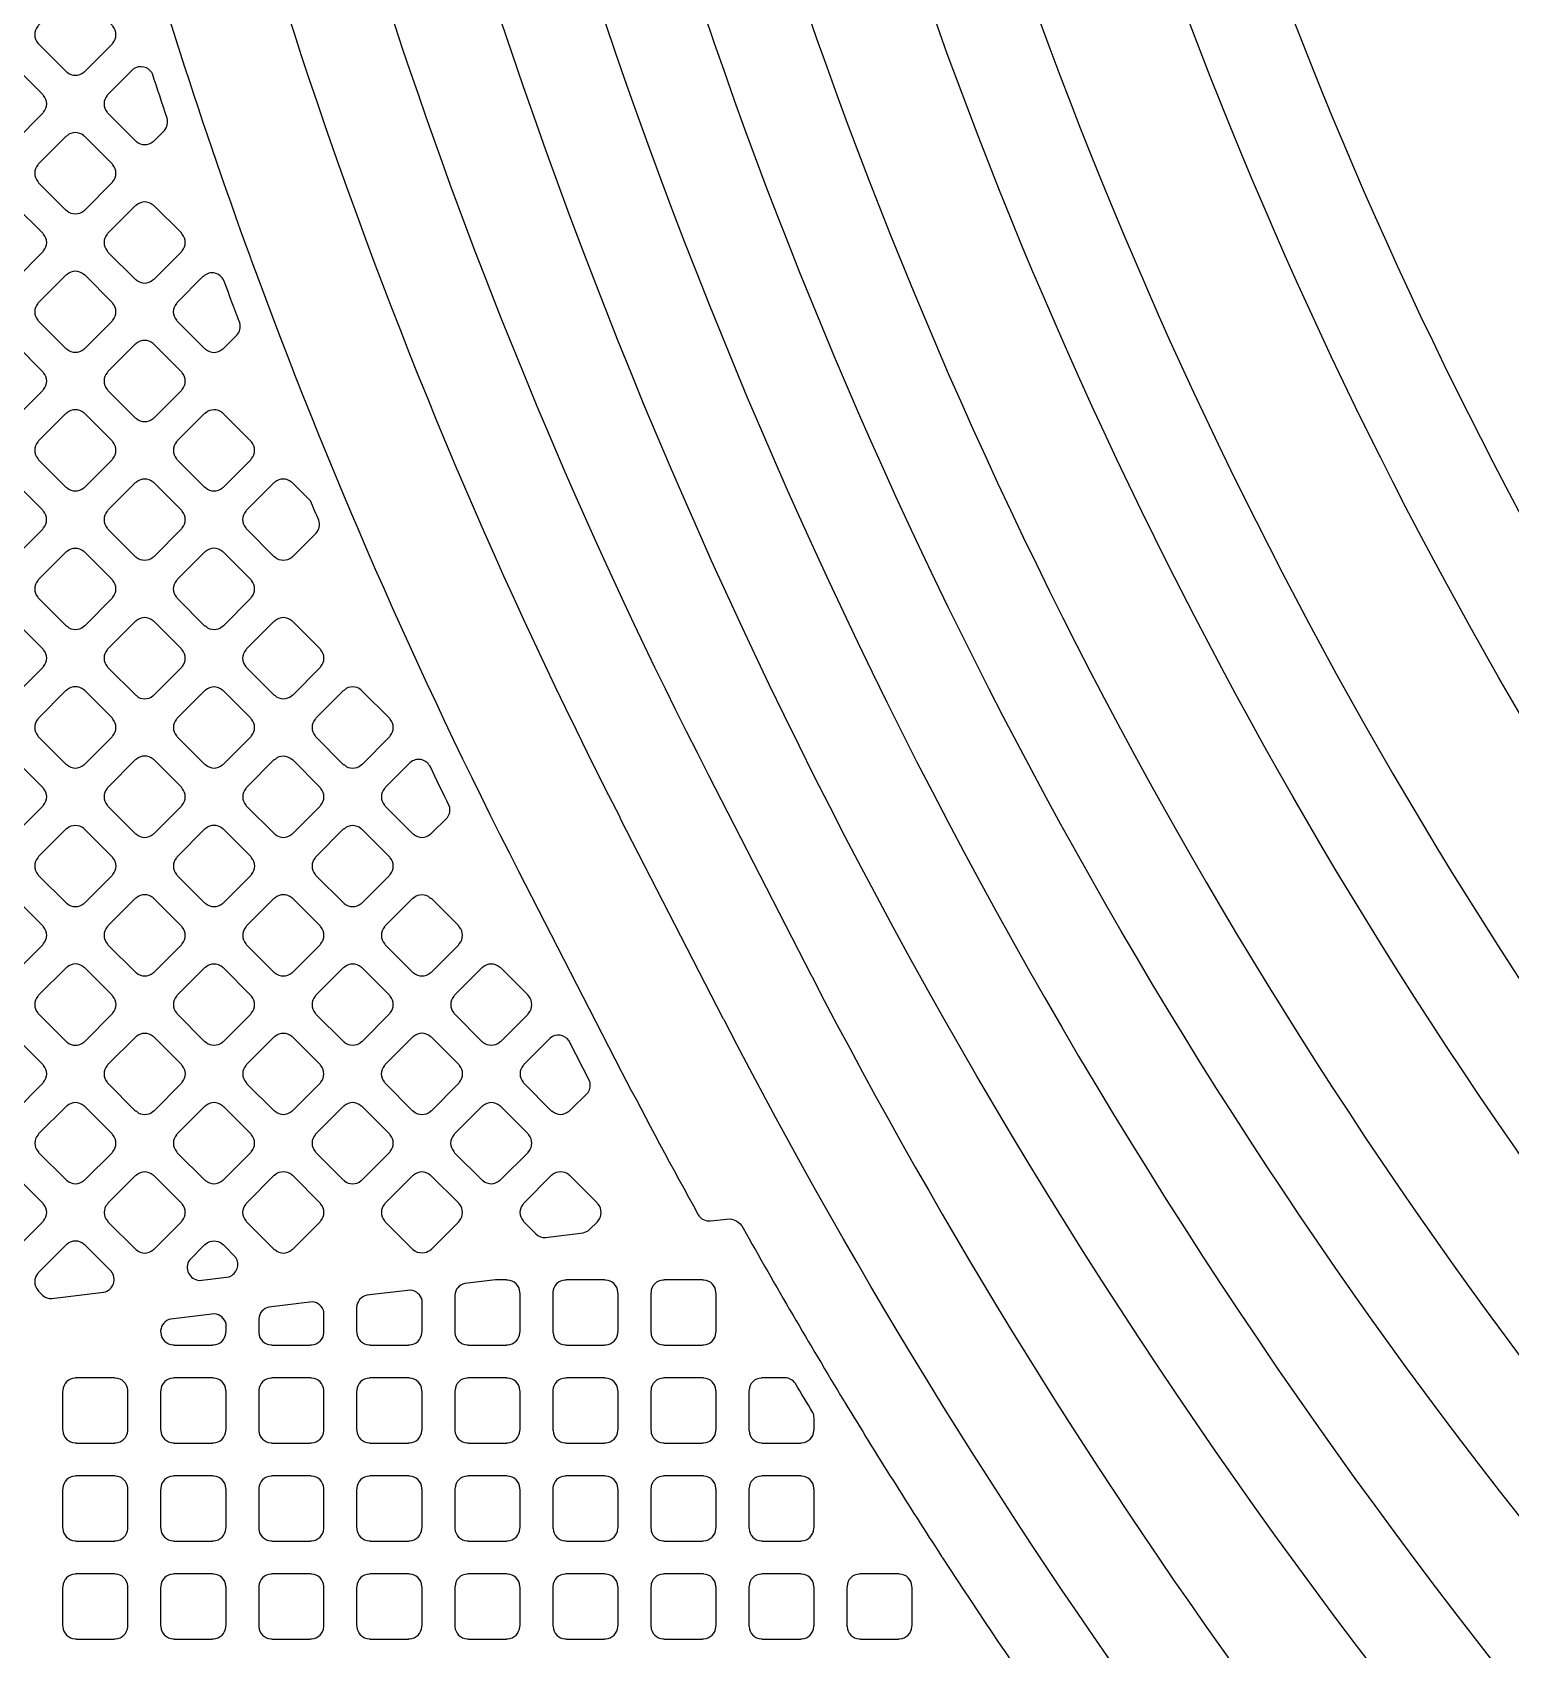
# Model space of a CAD drawing. Extents: x 3811 to 4077, y -444 to -307.
# Drawn here: x 3996.236 to 3998.535, y -382.525 to -380.01 of the extents above; entities that cross this region are included whole.
import ezdxf

# ---------------------------------------------------------------- set-up
doc = ezdxf.new("R2010")
doc.units = 0
doc.layers.add('gbr-dxf', color=7, linetype='Continuous')

msp = doc.modelspace()

# ---------------------------------------------------------------- linework, layer by layer
at = {"layer": 'gbr-dxf', "linetype": 'Continuous'}
for points in [[(3996.1926, -374.6474, -0.094409), (3996.3197, -375.0743, -0.028699), (3996.32, -375.0829), (3996.352, -377.4635, -0.007653), (3996.352, -377.4654, 0.041158), (3996.4548, -378.5311, -0.012756), (3996.4555, -378.5347), (3996.5251, -378.9206, -0.007562), (3996.5254, -378.9224, 0.07327), (3997.2868, -381.163, -0.0085), (3997.2878, -381.165), (3997.4473, -381.4759, -0.007866), (3997.4482, -381.4777, 0.077048), (3999.0342, -383.647, -0.013913), (3999.0372, -383.6498), (4000.6132, -385.2259, -0.008796)], [(4002.3345, -387.7087, 0.121503), (4000.7513, -385.0878, -0.008636), (4000.7497, -385.0862), (3999.0731, -383.4099, -0.008712), (3999.0715, -383.4082, -0.198755), (3996.5249, -377.2619, -0.011889)], [(3996.6773, -377.2584, 0.198929), (3999.1809, -383.3021, -0.008685), (3999.1825, -383.3038), (4000.8591, -384.98, -0.008773), (4000.8607, -384.9817, -0.121503), (4002.4807, -387.6656, -0.017805)], [(4000.5038, -385.332), (3998.9322, -383.7604, -0.013659), (3998.9293, -383.7577, -0.077228), (3997.3118, -381.5457, -0.009209), (3997.3106, -381.5435), (3997.1511, -381.2326, -0.008596), (3997.1501, -381.2305, -0.073265), (3996.3752, -378.9478, -0.008634), (3996.3748, -378.9456), (3996.3062, -378.5654, -0.012454), (3996.3055, -378.5619, -0.041374), (3996.1996, -377.4655, -0.007759)], [(4002.6687, -387.6121, 0.121763), (4000.9971, -384.8422, -0.008691), (4000.9955, -384.8405), (3999.1567, -383.0017, -0.008915), (3999.155, -383, -0.198702), (3996.871, -377.4864, -0.011933)], [(3997.0234, -377.4829, 0.198897), (3999.2645, -382.8939, -0.008509), (3999.2661, -382.8955), (4001.1049, -384.7344, -0.008751), (4001.1066, -384.7361, -0.121762), (4002.815, -387.5692, -0.017203)], [(4002.9919, -387.521, 0.122078), (4001.2346, -384.6047, -0.008495), (4001.233, -384.6031), (3999.3942, -382.7642, -0.008901), (3999.3925, -382.7625, -0.198823), (3997.2065, -377.4825, -0.007746)], [(3997.3589, -377.4844, 0.198838), (3999.5019, -382.6564, -0.008522), (3999.5035, -382.6581), (4001.3424, -384.497, -0.008926), (4001.3441, -384.4987, -0.121858), (4003.1364, -387.4723, -0.022069)], [(4003.3476, -387.4176, 0.12221), (4001.4979, -384.3448, -0.008815), (4001.4962, -384.3431), (3999.6558, -382.5026, -0.01398), (3999.6529, -382.4997, -0.198689), (3997.5764, -377.4843, -0.007704)], [(3997.7288, -377.4823, 0.198911), (3999.7636, -382.3948, -0.013711), (3999.7663, -382.3977), (4001.6024, -384.2338, -0.008541), (4001.604, -384.2353, -0.122231), (4003.4928, -387.3711, -0.016533)], [(3996.1999, -378.9808, 0.04234), (3996.575, -380.3589, -0.034058), (3996.5761, -380.3621, 0.030775), (3996.9924, -381.314, -0.014751), (3996.9929, -381.3151), (3997.1521, -381.6254, -0.022541), (3997.1532, -381.6273, 0.006915), (3997.2718, -381.8488, 0.283708), (3997.2906, -381.8583, -0.042373), (3997.291, -381.8583), (3997.3157, -381.8553, -0.318565), (3997.3415, -381.8693, 0.008601), (3997.4982, -382.1381, -0.030858), (3997.4998, -382.1407, 0.00782), (3997.6502, -382.3801, -0.028261), (3997.6517, -382.3825, 0.034835), (3998.4104, -383.3879, -0.014848)]]:
    msp.add_lwpolyline(points, format="xyb", dxfattribs=at)
for points in [[(3996.2451, -380.0261, -0.087784), (3996.2461, -380.0276), (3996.2889, -380.0704, -0.083651), (3996.2903, -380.0713, 0.37981), (3996.3162, -380.0713, -0.095956), (3996.3179, -380.0703), (3996.3605, -380.0277, -0.096332), (3996.3614, -380.0261, 0.37981), (3996.3614, -380.0001, -0.092348), (3996.3605, -379.9985), (3996.3179, -379.956, -0.096111), (3996.3163, -379.955, 0.379731), (3996.2903, -379.955, -0.096458), (3996.2887, -379.956), (3996.2461, -379.9985, -0.096627), (3996.2451, -380.0001, 0.379731)], [(3996.1373, -380.1339, -0.100082), (3996.1383, -380.1356), (3996.1808, -380.1782, -0.095796), (3996.1825, -380.1791, 0.37889), (3996.2084, -380.1791, -0.096117), (3996.21, -380.1781), (3996.2528, -380.1354, -0.095895), (3996.2538, -380.1337, 0.379201), (3996.2537, -380.1078, -0.096625), (3996.2528, -380.1061), (3996.2103, -380.0637, -0.100151), (3996.2086, -380.0627, 0.379731), (3996.1826, -380.0627, -0.096458), (3996.181, -380.0637), (3996.1383, -380.1063, -0.096627), (3996.1373, -380.108, 0.3795)], [(3996.3529, -380.1338, -0.092348), (3996.3538, -380.1353), (3996.3966, -380.1781, -0.088547), (3996.3981, -380.1791, 0.37956), (3996.4241, -380.1791, -0.096117), (3996.4257, -380.1781), (3996.4413, -380.1625, 0.265477), (3996.4459, -380.1432, -0.039635), (3996.4458, -380.1429, -0.002169), (3996.4232, -380.074, 0.467275), (3996.393, -380.067), (3996.3538, -380.1062, -0.096627), (3996.3529, -380.1078, 0.379731)], [(3996.245, -380.2416, -0.103999), (3996.2461, -380.2434), (3996.2886, -380.2859, -0.100215), (3996.2903, -380.2869, 0.379201), (3996.3163, -380.2869, -0.095956), (3996.3179, -380.2859), (3996.3605, -380.2433, -0.096332), (3996.3615, -380.2417, 0.379451), (3996.3615, -380.2157, -0.107922), (3996.3605, -380.2138), (3996.3179, -380.1713, -0.096227), (3996.3163, -380.1703, 0.379249), (3996.2903, -380.1703, -0.096458), (3996.2887, -380.1713), (3996.246, -380.214, -0.096627), (3996.245, -380.2156, 0.3795)], [(3996.1373, -380.3493, -0.096625), (3996.1383, -380.351), (3996.181, -380.3937, -0.092072), (3996.1826, -380.3946, 0.379451), (3996.2085, -380.3946, -0.096117), (3996.2102, -380.3937), (3996.2528, -380.351, -0.095796), (3996.2538, -380.3494, 0.378779), (3996.2538, -380.3235, -0.083262), (3996.2529, -380.3221), (3996.2099, -380.2791, -0.088207), (3996.2084, -380.2782, 0.37947), (3996.1825, -380.2782, -0.096458), (3996.1808, -380.2792), (3996.1383, -380.3217, -0.096627), (3996.1373, -380.3234, 0.379731)], [(3996.3529, -380.3494, -0.104392), (3996.3539, -380.3512), (3996.3963, -380.3936, -0.100151), (3996.398, -380.3946, 0.37981), (3996.4239, -380.3946, -0.095956), (3996.4256, -380.3936), (3996.4682, -380.351, -0.096332), (3996.4692, -380.3494, 0.37981), (3996.4692, -380.3234, -0.108153), (3996.4681, -380.3215), (3996.4258, -380.2791, -0.096111), (3996.4241, -380.2782, 0.379731), (3996.3982, -380.2782, -0.096458), (3996.3965, -380.2791), (3996.3538, -380.3218, -0.096627), (3996.3529, -380.3235, 0.379731)], [(3996.2451, -380.4571, -0.096625), (3996.2461, -380.4588), (3996.2887, -380.5014, -0.092233), (3996.2903, -380.5023, 0.37981), (3996.3162, -380.5023, -0.095956), (3996.3179, -380.5013), (3996.3605, -380.4587, -0.096332), (3996.3614, -380.4571, 0.37981), (3996.3614, -380.4311, -0.083317), (3996.3606, -380.4297), (3996.3178, -380.3869, -0.088202), (3996.3163, -380.386, 0.379731), (3996.2903, -380.386, -0.096458), (3996.2887, -380.387), (3996.2461, -380.4295, -0.096627), (3996.2451, -380.4312, 0.379731)], [(3996.4605, -380.4571, -0.10047), (3996.4615, -380.4589), (3996.5041, -380.5015, -0.096111), (3996.5058, -380.5024, 0.37981), (3996.5317, -380.5024, -0.095956), (3996.5334, -380.5015), (3996.5543, -380.4806), (3996.5543, -380.4806, 0.261174), (3996.5589, -380.4616, -0.002079), (3996.5346, -380.3965, -0.049819), (3996.534, -380.3954, 0.508514), (3996.5028, -380.3886, -0.054855), (3996.5017, -380.3894), (3996.4615, -380.4295, -0.096627), (3996.4605, -380.4312, 0.379731)], [(3996.1373, -380.539, 0.37947), (3996.1373, -380.565, -0.09253), (3996.1383, -380.5665), (3996.1809, -380.6092, -0.088207), (3996.1824, -380.6101, 0.37981), (3996.2084, -380.6101, -0.096625), (3996.21, -380.6092), (3996.2528, -380.5664, -0.096111), (3996.2537, -380.5648, 0.379308), (3996.2538, -380.5389, -0.08785), (3996.2529, -380.5374), (3996.2101, -380.4946, -0.092456), (3996.2086, -380.4937, 0.379), (3996.1826, -380.4937, -0.095968), (3996.181, -380.4947), (3996.1383, -380.5374, -0.096527)], [(3996.3529, -380.5648, -0.100082), (3996.3539, -380.5665), (3996.3965, -380.6092, -0.095796), (3996.3981, -380.6101, 0.378747), (3996.4241, -380.6101, -0.095866), (3996.4257, -380.6092), (3996.4682, -380.5666, -0.095585), (3996.4692, -380.565, 0.379422), (3996.4692, -380.539, -0.096625), (3996.4682, -380.5374), (3996.4254, -380.4946, -0.083651), (3996.424, -380.4937, 0.379731), (3996.398, -380.4937, -0.096458), (3996.3964, -380.4947), (3996.3538, -380.5372, -0.096627), (3996.3529, -380.5389, 0.3795)], [(3996.245, -380.6726, -0.096458), (3996.246, -380.6743), (3996.2887, -380.717, -0.092289), (3996.2903, -380.7179, 0.37981), (3996.3163, -380.7179, -0.096119), (3996.3179, -380.717), (3996.3605, -380.6743, -0.095819), (3996.3615, -380.6727, 0.37981), (3996.3615, -380.6467, -0.100399), (3996.3605, -380.645), (3996.3178, -380.6023, -0.088207), (3996.3163, -380.6014, 0.379731), (3996.2903, -380.6014, -0.096723), (3996.2887, -380.6024), (3996.246, -380.645, -0.096857), (3996.245, -380.6467, 0.379731)], [(3996.4606, -380.6727, -0.091954), (3996.4616, -380.6743), (3996.5041, -380.7167, -0.104264), (3996.5059, -380.7178, 0.379451), (3996.5318, -380.7178, -0.096117), (3996.5334, -380.7168), (3996.576, -380.6743, -0.095796), (3996.577, -380.6726, 0.378779), (3996.577, -380.6467, -0.087715), (3996.5761, -380.6452), (3996.5333, -380.6025, -0.092398), (3996.5318, -380.6015, 0.37947), (3996.5058, -380.6016, -0.096723), (3996.5042, -380.6025), (3996.4616, -380.6451, -0.096857), (3996.4606, -380.6467, 0.379731)], [(3996.1373, -380.7804, -0.087784), (3996.1382, -380.7818), (3996.1812, -380.8248, -0.083651), (3996.1826, -380.8257, 0.37981), (3996.2085, -380.8257, -0.095956), (3996.2102, -380.8247), (3996.2528, -380.7821, -0.096332), (3996.2537, -380.7804, 0.37981), (3996.2537, -380.7545, -0.092348), (3996.2528, -380.7529), (3996.2101, -380.7102, -0.096111), (3996.2085, -380.7092, 0.379731), (3996.1825, -380.7092, -0.096458), (3996.1808, -380.7102), (3996.1383, -380.7527, -0.096627), (3996.1373, -380.7544, 0.379731)], [(3996.3529, -380.7805, -0.096458), (3996.3538, -380.7821), (3996.3964, -380.8247, -0.092289), (3996.398, -380.8256, 0.37981), (3996.4239, -380.8256, -0.096625), (3996.4256, -380.8247), (3996.4682, -380.782, -0.096111), (3996.4692, -380.7804, 0.37981), (3996.4692, -380.7544, -0.100399), (3996.4682, -380.7527), (3996.4256, -380.7101, -0.088207), (3996.4241, -380.7092, 0.379731), (3996.3982, -380.7092, -0.096723), (3996.3965, -380.7102), (3996.3538, -380.7528, -0.096857), (3996.3529, -380.7545, 0.379731)], [(3996.5683, -380.7804, -0.092162), (3996.5693, -380.7819), (3996.6119, -380.8246, -0.103673), (3996.6137, -380.8256, 0.37889), (3996.6396, -380.8256, -0.096117), (3996.6413, -380.8246), (3996.6775, -380.7884, 0.271584), (3996.6817, -380.7685, -0.00105), (3996.6688, -380.738), (3996.641, -380.7102, -0.091578), (3996.6394, -380.7092, 0.379298), (3996.6135, -380.7093, -0.096458), (3996.6119, -380.7102), (3996.5693, -380.7528, -0.096627), (3996.5683, -380.7544, 0.3795)], [(3996.2451, -380.8882, -0.088014), (3996.2461, -380.8897), (3996.2889, -380.9325, -0.083733), (3996.2903, -380.9334, 0.37981), (3996.3162, -380.9334, -0.096625), (3996.3179, -380.9324), (3996.3605, -380.8898, -0.096111), (3996.3614, -380.8881, 0.37981), (3996.3614, -380.8622, -0.091954), (3996.3605, -380.8606), (3996.3179, -380.818, -0.096332), (3996.3163, -380.8171, 0.379731), (3996.2903, -380.8171, -0.096723), (3996.2887, -380.818), (3996.2461, -380.8606, -0.096857), (3996.2451, -380.8622, 0.379731)], [(3996.4605, -380.8882, -0.087947), (3996.4614, -380.8897), (3996.5042, -380.9324, -0.100442), (3996.5059, -380.9334, 0.379201), (3996.5318, -380.9334, -0.096625), (3996.5335, -380.9324), (3996.5761, -380.8898, -0.096111), (3996.5771, -380.8882, 0.379308), (3996.5771, -380.8622, -0.092315), (3996.5761, -380.8606), (3996.5334, -380.8179, -0.096527), (3996.5318, -380.8169, 0.37947), (3996.5058, -380.817, -0.096458), (3996.5042, -380.8179), (3996.4615, -380.8606, -0.096627), (3996.4605, -380.8622, 0.3795)], [(3996.1373, -380.996, -0.100588), (3996.1383, -380.9977), (3996.1808, -381.0402, -0.095895), (3996.1825, -381.0412, 0.378747), (3996.2084, -381.0412, -0.09601), (3996.21, -381.0402), (3996.2528, -380.9975, -0.096227), (3996.2538, -380.9958, 0.379422), (3996.2537, -380.9699, -0.096458), (3996.2528, -380.9682), (3996.2103, -380.9258, -0.100824), (3996.2086, -380.9248, 0.379731), (3996.1826, -380.9248, -0.096723), (3996.181, -380.9257), (3996.1383, -380.9684, -0.096857), (3996.1373, -380.97, 0.3795)], [(3996.3529, -380.9959, -0.092348), (3996.3538, -380.9974), (3996.3966, -381.0402, -0.088202), (3996.3981, -381.0412, 0.37981), (3996.4241, -381.0412, -0.095956), (3996.4257, -381.0402), (3996.4682, -380.9977, -0.096332), (3996.4692, -380.996, 0.37981), (3996.4692, -380.9701, -0.104392), (3996.4682, -380.9683), (3996.4256, -380.9257, -0.092233), (3996.424, -380.9247, 0.379731), (3996.398, -380.9247, -0.096458), (3996.3964, -380.9257), (3996.3538, -380.9682, -0.096627), (3996.3529, -380.9699, 0.379731)], [(3996.5683, -380.996, -0.087946), (3996.5692, -380.9975), (3996.612, -381.0402, -0.100299), (3996.6137, -381.0412, 0.378599), (3996.6396, -381.0412, -0.096377), (3996.6412, -381.0403), (3996.6839, -380.9976, -0.095895), (3996.6849, -380.9959, 0.378304), (3996.6849, -380.9701, -0.091669), (3996.684, -380.9685), (3996.6412, -380.9257, -0.096527), (3996.6396, -380.9248, 0.379), (3996.6137, -380.9248, -0.095968), (3996.612, -380.9257), (3996.5693, -380.9684, -0.096527), (3996.5683, -380.9701, 0.379)], [(3996.245, -381.1037, -0.104392), (3996.2461, -381.1055), (3996.2886, -381.148, -0.100151), (3996.2903, -381.149, 0.37981), (3996.3163, -381.149, -0.095956), (3996.3179, -381.148), (3996.3605, -381.1054, -0.096332), (3996.3615, -381.1037, 0.37981), (3996.3615, -381.0778, -0.108153), (3996.3604, -381.0759), (3996.3179, -381.0334, -0.096111), (3996.3163, -381.0324, 0.379731), (3996.2903, -381.0324, -0.096458), (3996.2887, -381.0334), (3996.246, -381.0761, -0.096627), (3996.245, -381.0777, 0.379731)], [(3996.4606, -381.1037, -0.083328), (3996.4615, -381.1051), (3996.5043, -381.1479, -0.096627), (3996.506, -381.1489, 0.379057), (3996.5319, -381.1489, -0.095883), (3996.5335, -381.148), (3996.5761, -381.1054, -0.095895), (3996.5771, -381.1038, 0.378304), (3996.5771, -381.0779, -0.095528), (3996.5761, -381.0762), (3996.5335, -381.0336, -0.100401), (3996.5318, -381.0326, 0.37947), (3996.5058, -381.0326, -0.096458), (3996.5042, -381.0336), (3996.4616, -381.0761, -0.096627), (3996.4606, -381.0778, 0.379731)], [(3996.6762, -381.0779, 0.378477), (3996.6762, -381.1038, -0.09601), (3996.6771, -381.1054), (3996.7199, -381.1482, -0.092398), (3996.7215, -381.1491, 0.378837), (3996.7474, -381.1491, -0.096528), (3996.749, -381.1481), (3996.7917, -381.1055, -0.095701), (3996.7927, -381.1038, 0.378804), (3996.7927, -381.0779, -0.100588), (3996.7917, -381.0762), (3996.7489, -381.0335, -0.087639), (3996.7475, -381.0325, 0.379014), (3996.7215, -381.0325, -0.095862), (3996.7199, -381.0335), (3996.6771, -381.0762, -0.095997)], [(3996.1373, -381.2114, -0.096614), (3996.1383, -381.213), (3996.181, -381.2558, -0.092187), (3996.1826, -381.2567, 0.37889), (3996.2085, -381.2567, -0.096117), (3996.2102, -381.2557), (3996.2528, -381.2131, -0.095895), (3996.2538, -381.2115, 0.379201), (3996.2537, -381.1855, -0.083317), (3996.2529, -381.1841), (3996.2099, -381.1412, -0.088202), (3996.2085, -381.1403, 0.379731), (3996.1825, -381.1403, -0.096458), (3996.1808, -381.1412), (3996.1383, -381.1838, -0.096627), (3996.1373, -381.1854, 0.3795)], [(3996.3529, -381.2115, -0.103999), (3996.3539, -381.2133), (3996.3964, -381.2558, -0.10067), (3996.3981, -381.2568, 0.379125), (3996.424, -381.2568, -0.096217), (3996.4257, -381.2558), (3996.4683, -381.2131, -0.095824), (3996.4693, -381.2115, 0.37897), (3996.4693, -381.1856, -0.10824), (3996.4682, -381.1837), (3996.4258, -381.1412, -0.096227), (3996.4241, -381.1402, 0.379778), (3996.3982, -381.1402, -0.096458), (3996.3965, -381.1412), (3996.3538, -381.1839, -0.096627), (3996.3529, -381.1855, 0.379762)], [(3996.5684, -381.2115, -0.087131), (3996.5693, -381.2129), (3996.6123, -381.2559, -0.083024), (3996.6137, -381.2568, 0.378702), (3996.6396, -381.2568, -0.09601), (3996.6413, -381.2559), (3996.6839, -381.2132, -0.095935), (3996.6849, -381.2116, 0.379002), (3996.6849, -381.1856, -0.092061), (3996.684, -381.1841), (3996.6412, -381.1413, -0.096328), (3996.6396, -381.1404, 0.378825), (3996.6137, -381.1403, -0.096355), (3996.612, -381.1413), (3996.5694, -381.1839, -0.096195), (3996.5684, -381.1856, 0.378532)], [(3996.784, -381.2116, -0.095383), (3996.7849, -381.2132), (3996.8276, -381.2559, -0.092187), (3996.8292, -381.2568, 0.379057), (3996.8551, -381.2568, -0.096265), (3996.8567, -381.2558), (3996.8818, -381.2307, 0.236239), (3996.8847, -381.2128, -0.002055), (3996.8547, -381.1511, -0.025406), (3996.8543, -381.1506, 0.47771), (3996.8238, -381.1454, -0.037643), (3996.8229, -381.1461), (3996.785, -381.184, -0.096036), (3996.784, -381.1857, 0.378344)], [(3996.2451, -381.2933, 0.37947), (3996.2451, -381.3192, -0.096608), (3996.2461, -381.3209), (3996.2888, -381.3635, -0.092898), (3996.2903, -381.3645, 0.379057), (3996.3163, -381.3645, -0.096031), (3996.3179, -381.3635), (3996.3606, -381.3209, -0.096206), (3996.3616, -381.3192, 0.378387), (3996.3616, -381.2933, -0.082449), (3996.3607, -381.2919), (3996.3177, -381.249, -0.08752), (3996.3163, -381.2481, 0.378877), (3996.2903, -381.2481, -0.095968), (3996.2887, -381.249), (3996.2461, -381.2916, -0.096527)], [(3996.4606, -381.3193, -0.096465), (3996.4615, -381.3209), (3996.5041, -381.3635, -0.107877), (3996.506, -381.3645, 0.378642), (3996.5319, -381.3646, -0.095862), (3996.5335, -381.3636), (3996.5762, -381.3209, -0.095759), (3996.5772, -381.3193, 0.378884), (3996.5772, -381.2933, -0.100727), (3996.5762, -381.2916), (3996.5337, -381.2491, -0.10417), (3996.5319, -381.2481, 0.379014), (3996.5059, -381.248, -0.096528), (3996.5043, -381.249), (3996.4616, -381.2918, -0.096227), (3996.4606, -381.2934, 0.378576)], [(3996.6762, -381.3193, -0.086794), (3996.6771, -381.3208), (3996.72, -381.3637, -0.083291), (3996.7214, -381.3645, 0.379422), (3996.7474, -381.3645, -0.095956), (3996.749, -381.3635), (3996.7916, -381.3209, -0.096332), (3996.7926, -381.3193, 0.37981), (3996.7926, -381.2933, -0.092348), (3996.7917, -381.2918), (3996.7491, -381.2492, -0.096857), (3996.7474, -381.2482, 0.379106), (3996.7215, -381.2482, -0.096528), (3996.7198, -381.2491), (3996.6772, -381.2917, -0.096509), (3996.6763, -381.2934, 0.378316)], [(3996.1373, -381.4011, 0.37947), (3996.1373, -381.427, -0.09253), (3996.1383, -381.4286), (3996.181, -381.4714, -0.088779), (3996.1825, -381.4723, 0.379057), (3996.2084, -381.4723, -0.095883), (3996.2101, -381.4713), (3996.2529, -381.4286, -0.096206), (3996.2538, -381.4269, 0.378387), (3996.2539, -381.401, -0.087191), (3996.2529, -381.3995), (3996.2101, -381.3567, -0.09197), (3996.2086, -381.3558, 0.378877), (3996.1826, -381.3558, -0.095968), (3996.181, -381.3567), (3996.1383, -381.3994, -0.096527)], [(3996.3529, -381.4269, -0.099804), (3996.3539, -381.4287), (3996.3966, -381.4713, -0.096195), (3996.3982, -381.4723, 0.378702), (3996.4241, -381.4723, -0.096528), (3996.4258, -381.4713), (3996.4683, -381.4288, -0.095916), (3996.4693, -381.4271, 0.379002), (3996.4693, -381.4012, -0.095866), (3996.4683, -381.3996), (3996.4255, -381.3567, -0.083291), (3996.4241, -381.3558, 0.378825), (3996.3981, -381.3558, -0.096355), (3996.3965, -381.3568), (3996.3539, -381.3994, -0.096509), (3996.3529, -381.401, 0.378532)], [(3996.5684, -381.4271, -0.100076), (3996.5694, -381.4288), (3996.612, -381.4714, -0.096527), (3996.6136, -381.4724, 0.379422), (3996.6396, -381.4723, -0.095956), (3996.6412, -381.4714), (3996.6839, -381.4286, -0.096332), (3996.6849, -381.427, 0.379451), (3996.6849, -381.401, -0.096614), (3996.6839, -381.3994), (3996.6414, -381.3569, -0.100442), (3996.6397, -381.3559, 0.378664), (3996.6138, -381.3559, -0.096355), (3996.6121, -381.3568), (3996.5694, -381.3995, -0.096423), (3996.5684, -381.4012, 0.379087)], [(3996.7841, -381.427, -0.095956), (3996.785, -381.4286), (3996.8276, -381.4712, -0.092072), (3996.8292, -381.4722, 0.379451), (3996.8551, -381.4722, -0.096117), (3996.8568, -381.4712), (3996.8993, -381.4287, -0.095796), (3996.9003, -381.427, 0.378779), (3996.9003, -381.4011, -0.099971), (3996.8993, -381.3994), (3996.8569, -381.357, -0.103973), (3996.8551, -381.356, 0.37947), (3996.8291, -381.356, -0.096723), (3996.8275, -381.3569), (3996.785, -381.3994, -0.096857), (3996.7841, -381.401, 0.379731)], [(3996.2451, -381.5347, -0.096238), (3996.246, -381.5364), (3996.2888, -381.5791, -0.092187), (3996.2904, -381.5801, 0.378702), (3996.3163, -381.5801, -0.09601), (3996.3179, -381.5791), (3996.3606, -381.5364, -0.096036), (3996.3616, -381.5348, 0.37829), (3996.3616, -381.5089, -0.099804), (3996.3606, -381.5072), (3996.3178, -381.4644, -0.088093), (3996.3164, -381.4635, 0.378571), (3996.2904, -381.4635, -0.096025), (3996.2888, -381.4645), (3996.2461, -381.5072, -0.096539), (3996.2451, -381.5088, 0.378576)], [(3996.4607, -381.5348, -0.09166), (3996.4616, -381.5364), (3996.5042, -381.579, -0.103673), (3996.506, -381.58, 0.379299), (3996.5319, -381.58, -0.095956), (3996.5336, -381.579), (3996.5761, -381.5365, -0.096332), (3996.5771, -381.5348, 0.37981), (3996.5771, -381.5089, -0.087784), (3996.5761, -381.5074), (3996.5334, -381.4647, -0.092233), (3996.5319, -381.4637, 0.379237), (3996.5059, -381.4637, -0.096528), (3996.5043, -381.4647), (3996.4617, -381.5073, -0.095997), (3996.4607, -381.5089, 0.378446)], [(3996.6762, -381.5349, -0.096458), (3996.6771, -381.5365), (3996.7195, -381.5789, -0.108174), (3996.7214, -381.58, 0.37981), (3996.7473, -381.58, -0.096625), (3996.749, -381.579), (3996.7916, -381.5364, -0.096111), (3996.7926, -381.5347, 0.37981), (3996.7926, -381.5088, -0.100399), (3996.7916, -381.507), (3996.7492, -381.4647, -0.104691), (3996.7474, -381.4636, 0.379731), (3996.7215, -381.4636, -0.096723), (3996.7198, -381.4646), (3996.6771, -381.5073, -0.096857), (3996.6762, -381.5089, 0.379731)], [(3996.8917, -381.5347, -0.096117), (3996.8927, -381.5363), (3996.9355, -381.5791, -0.09197), (3996.937, -381.58, 0.37889), (3996.9629, -381.58, -0.096117), (3996.9646, -381.579), (3997.0071, -381.5365, -0.095895), (3997.0081, -381.5348, 0.379201), (3997.0081, -381.5089, -0.10047), (3997.0071, -381.5072), (3996.9646, -381.4647, -0.10399), (3996.9628, -381.4637, 0.379731), (3996.9368, -381.4637, -0.096458), (3996.9352, -381.4646), (3996.8927, -381.5071, -0.096627), (3996.8918, -381.5087, 0.3795)], [(3996.1374, -381.6165, 0.378982), (3996.1374, -381.6425, -0.087916), (3996.1383, -381.644), (3996.1812, -381.6869, -0.083596), (3996.1826, -381.6878, 0.37903), (3996.2085, -381.6878, -0.095883), (3996.2102, -381.6868), (3996.2529, -381.6442, -0.095895), (3996.2538, -381.6425, 0.378387), (3996.2538, -381.6166, -0.091404), (3996.2529, -381.6151), (3996.2101, -381.5723, -0.095796), (3996.2085, -381.5713, 0.378582), (3996.1826, -381.5713, -0.096507), (3996.1809, -381.5723), (3996.1383, -381.6149, -0.096206)], [(3996.3529, -381.6167, 0.378884), (3996.3529, -381.6426, -0.087916), (3996.3538, -381.6441), (3996.3964, -381.6868, -0.100601), (3996.3982, -381.6878, 0.379639), (3996.4241, -381.6878, -0.095956), (3996.4258, -381.6868), (3996.4684, -381.6442, -0.096332), (3996.4694, -381.6425, 0.37981), (3996.4694, -381.6166, -0.092348), (3996.4684, -381.615), (3996.4258, -381.5724, -0.096857), (3996.4241, -381.5714, 0.379106), (3996.3982, -381.5714, -0.096528), (3996.3966, -381.5723), (3996.3538, -381.6151, -0.096509)], [(3996.5685, -381.6425, -0.104293), (3996.5696, -381.6443), (3996.6119, -381.6867, -0.100824), (3996.6137, -381.6877, 0.37981), (3996.6396, -381.6877, -0.096625), (3996.6413, -381.6867), (3996.6838, -381.6442, -0.096111), (3996.6847, -381.6426, 0.37981), (3996.6847, -381.6166, -0.091954), (3996.6838, -381.615), (3996.6412, -381.5725, -0.096332), (3996.6396, -381.5715, 0.379731), (3996.6136, -381.5715, -0.096723), (3996.612, -381.5725), (3996.5695, -381.6149, -0.096857), (3996.5685, -381.6165, 0.379731)], [(3996.7838, -381.6426, -0.096614), (3996.7848, -381.6442), (3996.8273, -381.6868, -0.107877), (3996.8292, -381.6878, 0.379201), (3996.8552, -381.6878, -0.096625), (3996.8568, -381.6868), (3996.8994, -381.6442, -0.096111), (3996.9004, -381.6425, 0.379308), (3996.9004, -381.6166, -0.100402), (3996.8994, -381.6149), (3996.8569, -381.5723, -0.104677), (3996.8551, -381.5713, 0.37947), (3996.8291, -381.5713, -0.096458), (3996.8275, -381.5723), (3996.7848, -381.615, -0.096627), (3996.7839, -381.6166, 0.3795)], [(3996.9995, -381.6425, -0.092162), (3997.0005, -381.6441), (3997.0432, -381.6868, -0.08752), (3997.0447, -381.6877, 0.37889), (3997.0706, -381.6877, -0.096117), (3997.0723, -381.6867), (3997.1004, -381.6586, 0.227139), (3997.1031, -381.6413), (3997.0705, -381.5777, 0.429008), (3997.0416, -381.5738), (3997.0005, -381.6149, -0.096627), (3996.9996, -381.6166, 0.3795)], [(3996.2452, -381.7503, -0.092061), (3996.2461, -381.7518), (3996.2889, -381.7946, -0.087865), (3996.2904, -381.7955, 0.379422), (3996.3164, -381.7955, -0.096625), (3996.318, -381.7946), (3996.3605, -381.7521, -0.096332), (3996.3615, -381.7504, 0.379308), (3996.3615, -381.7245, -0.103956), (3996.3605, -381.7227), (3996.3179, -381.6801, -0.092398), (3996.3163, -381.6791, 0.378885), (3996.2904, -381.6791, -0.096618), (3996.2888, -381.6801), (3996.2462, -381.7227, -0.096527), (3996.2452, -381.7243, 0.379087)], [(3996.4607, -381.7503, -0.100399), (3996.4617, -381.7521), (3996.5042, -381.7945, -0.096627), (3996.5058, -381.7955, 0.37981), (3996.5318, -381.7955, -0.096625), (3996.5334, -381.7945), (3996.5761, -381.7519, -0.096111), (3996.577, -381.7503, 0.37981), (3996.577, -381.7243, -0.096458), (3996.5761, -381.7226), (3996.5336, -381.6802, -0.100824), (3996.5319, -381.6792, 0.379731), (3996.5059, -381.6792, -0.096723), (3996.5043, -381.6802), (3996.4617, -381.7227, -0.096857), (3996.4607, -381.7244, 0.379731)], [(3996.6762, -381.7502, -0.095968), (3996.6771, -381.7519), (3996.7199, -381.7946, -0.092398), (3996.7214, -381.7956, 0.379422), (3996.7474, -381.7956, -0.096625), (3996.749, -381.7946), (3996.7916, -381.752, -0.096111), (3996.7926, -381.7503, 0.379308), (3996.7926, -381.7244, -0.083262), (3996.7918, -381.723), (3996.7488, -381.68, -0.087864), (3996.7473, -381.6791, 0.37947), (3996.7213, -381.6791, -0.096458), (3996.7197, -381.6801), (3996.6772, -381.7226, -0.096627), (3996.6762, -381.7243, 0.379357)], [(3996.8917, -381.7503, -0.104371), (3996.8927, -381.7522), (3996.9351, -381.7945, -0.100442), (3996.9369, -381.7956, 0.379201), (3996.9628, -381.7955, -0.096625), (3996.9645, -381.7946), (3997.0071, -381.7519, -0.096111), (3997.0081, -381.7503, 0.379308), (3997.0081, -381.7243, -0.108121), (3997.007, -381.7225), (3996.9646, -381.6801, -0.096527), (3996.963, -381.6791, 0.37947), (3996.937, -381.6791, -0.096458), (3996.9354, -381.6801), (3996.8927, -381.7227, -0.096627), (3996.8917, -381.7244, 0.3795)], [(3996.1373, -381.8581, -0.099879), (3996.1383, -381.8598), (3996.1809, -381.9024, -0.095895), (3996.1826, -381.9034, 0.379299), (3996.2085, -381.9034, -0.096625), (3996.2102, -381.9024), (3996.2529, -381.8597, -0.096111), (3996.2539, -381.858, 0.37981), (3996.2539, -381.8321, -0.096458), (3996.2529, -381.8304), (3996.2103, -381.7879, -0.100824), (3996.2086, -381.7869, 0.379237), (3996.1827, -381.7868, -0.096355), (3996.181, -381.7878), (3996.1383, -381.8305, -0.095997), (3996.1373, -381.8322, 0.378344)], [(3996.353, -381.8581, -0.087784), (3996.3539, -381.8596), (3996.3967, -381.9024, -0.083651), (3996.3981, -381.9033, 0.37981), (3996.4241, -381.9033, -0.095956), (3996.4257, -381.9023), (3996.4683, -381.8597, -0.096111), (3996.4693, -381.858, 0.37981), (3996.4693, -381.8321, -0.09253), (3996.4683, -381.8305), (3996.4258, -381.7879, -0.096627), (3996.4241, -381.787, 0.379731), (3996.3981, -381.787, -0.096723), (3996.3965, -381.7879), (3996.3539, -381.8305, -0.096627), (3996.353, -381.8321, 0.379731)], [(3996.5683, -381.8581, -0.087946), (3996.5692, -381.8596), (3996.612, -381.9023, -0.100093), (3996.6137, -381.9033, 0.379422), (3996.6396, -381.9033, -0.096625), (3996.6413, -381.9023), (3996.6839, -381.8597, -0.096111), (3996.6849, -381.8581, 0.379451), (3996.6849, -381.8321, -0.092029), (3996.684, -381.8305), (3996.6412, -381.7878, -0.096539), (3996.6396, -381.7868, 0.379249), (3996.6136, -381.7869, -0.096458), (3996.612, -381.7878), (3996.5693, -381.8305, -0.096627), (3996.5683, -381.8321, 0.379357)], [(3996.7841, -381.858, -0.104392), (3996.7851, -381.8598), (3996.8274, -381.9021, -0.041572), (3996.8277, -381.9024, 0.213228), (3996.8431, -381.9077), (3996.8431, -381.9077), (3996.8463, -381.9073), (3996.8463, -381.9073, 0.149244), (3996.8568, -381.9022), (3996.8569, -381.9021), (3996.8993, -381.8597, -0.095796), (3996.9003, -381.8581, 0.379249), (3996.9003, -381.8321, -0.092348), (3996.8993, -381.8306), (3996.8567, -381.788, -0.096111), (3996.8551, -381.787, 0.379731), (3996.8291, -381.787, -0.096458), (3996.8275, -381.788), (3996.785, -381.8304, -0.096627), (3996.7841, -381.8321, 0.379731)], [(3996.9994, -381.8321, 0.37947), (3996.9994, -381.8581, -0.104293), (3997.0005, -381.8599), (3997.019, -381.8784, -0.042601), (3997.0193, -381.8786, 0.208277), (3997.0343, -381.884), (3997.0929, -381.8767, 0.143843), (3997.1029, -381.8717), (3997.1149, -381.8597, -0.097153), (3997.1159, -381.8581, 0.378863), (3997.1159, -381.8321, -0.108743), (3997.1148, -381.8303), (3997.0723, -381.7878, -0.096527), (3997.0707, -381.7868, 0.379), (3997.0447, -381.7868, -0.095968), (3997.0431, -381.7878), (3997.0004, -381.8305, -0.096527)], [(3996.2451, -381.9659, -0.10047), (3996.2462, -381.9676), (3996.2522, -381.9737, 0.20392), (3996.2669, -381.9791), (3996.3471, -381.9692), (3996.3473, -381.9691, 0.580871), (3996.3587, -381.9362), (3996.3181, -381.8956, -0.099849), (3996.3164, -381.8946, 0.379347), (3996.2904, -381.8946, -0.096458), (3996.2888, -381.8956), (3996.2461, -381.9383, -0.096627), (3996.2451, -381.9399, 0.379731)], [(3996.4805, -381.9193, 0.562408), (3996.4957, -381.9507), (3996.5425, -381.945, 0.470148), (3996.5528, -381.915), (3996.5335, -381.8957, -0.100151), (3996.5318, -381.8947, 0.379882), (3996.5058, -381.8947, -0.09621), (3996.5042, -381.8957)], [(3996.7406, -382.0302, -0.101214), (3996.7411, -382.0322, 0.393729), (3996.76, -382.051, -0.09841), (3996.7619, -382.0515), (3996.8211, -382.0515, -0.095462), (3996.8229, -382.0511, 0.393729), (3996.8418, -382.0322, -0.107228), (3996.8423, -382.0301), (3996.8423, -381.9817, 0.320038), (3996.8246, -381.9658), (3996.7565, -381.974, 0.3437), (3996.7406, -381.9929), (3996.7406, -381.993)], [(3996.8931, -382.0303, -0.095462), (3996.8935, -382.0321, 0.393729), (3996.9124, -382.051, -0.101678), (3996.9143, -382.0515), (3996.9734, -382.0515, -0.098843), (3996.9753, -382.051, 0.393729), (3996.9942, -382.0322, -0.101678), (3996.9947, -382.0302), (3996.9947, -381.9712, -0.104567), (3996.9942, -381.9692, 0.393729), (3996.9753, -381.9503, -0.09841), (3996.9734, -381.9499), (3996.9563, -381.9499), (3996.9087, -381.9557, 0.329128), (3996.8931, -381.9737)], [(3997.0455, -382.0302, -0.101214), (3997.046, -382.0321, 0.393729), (3997.0648, -382.051, -0.104195), (3997.0668, -382.0515), (3997.1258, -382.0515, -0.101214), (3997.1278, -382.051, 0.393729), (3997.1466, -382.0321, -0.095482), (3997.1471, -382.0303), (3997.1471, -381.9711, -0.098843), (3997.1466, -381.9692, 0.393729), (3997.1277, -381.9503, -0.095482), (3997.1259, -381.9499), (3997.0666, -381.9499, -0.098843), (3997.0647, -381.9503, 0.393729), (3997.0459, -381.9692, -0.092282), (3997.0455, -381.971)], [(3997.1979, -382.0303, -0.098843), (3997.1983, -382.0322, 0.393729), (3997.2172, -382.051, -0.09841), (3997.2191, -382.0515), (3997.2783, -382.0515, -0.095462), (3997.2801, -382.0511, 0.393729), (3997.299, -382.0322, -0.09841), (3997.2994, -382.0303), (3997.2994, -381.9709, -0.089302), (3997.2991, -381.9691, 0.393729), (3997.2802, -381.9503, -0.088868), (3997.2785, -381.9499), (3997.219, -381.9499, -0.092621), (3997.2172, -381.9503, 0.393729), (3997.1983, -381.9692, -0.101678), (3997.1979, -381.9711)], [(3996.5883, -382.0303, -0.095462), (3996.5887, -382.0322, 0.393729), (3996.6075, -382.0511, -0.095482), (3996.6094, -382.0515), (3996.6686, -382.0515, -0.104567), (3996.6706, -382.051, 0.393729), (3996.6895, -382.0321, -0.088868), (3996.6898, -382.0304), (3996.6898, -381.9999, 0.318288), (3996.6721, -381.9842), (3996.6043, -381.9924, 0.335479), (3996.5883, -382.0105)], [(3996.4359, -382.0303, -0.095462), (3996.4363, -382.0322, 0.393729), (3996.4552, -382.051, -0.09841), (3996.4571, -382.0515), (3996.5163, -382.0515, -0.095462), (3996.5181, -382.0511, 0.393729), (3996.537, -382.0322, -0.101678), (3996.5375, -382.0302), (3996.5375, -382.0183, 0.316912), (3996.5198, -382.0026), (3996.4517, -382.0109, 0.331797), (3996.4359, -382.0289)], [(3996.2835, -382.1827, -0.095462), (3996.2839, -382.1845, 0.393729), (3996.3028, -382.2034, -0.09841), (3996.3047, -382.2039), (3996.3639, -382.2039, -0.095462), (3996.3657, -382.2034, 0.393729), (3996.3846, -382.1846, -0.101678), (3996.3851, -382.1826), (3996.3851, -382.1236, -0.104567), (3996.3846, -382.1216, 0.393729), (3996.3657, -382.1027, -0.101678), (3996.3638, -382.1023), (3996.3046, -382.1023, -0.092621), (3996.3028, -382.1027, 0.393729), (3996.284, -382.1215, -0.09841), (3996.2835, -382.1234)], [(3996.4359, -382.1827, -0.095462), (3996.4363, -382.1846, 0.393729), (3996.4552, -382.2034, -0.095482), (3996.457, -382.2039), (3996.5163, -382.2039, -0.092621), (3996.5181, -382.2035, 0.393729), (3996.537, -382.1846, -0.101678), (3996.5375, -382.1826), (3996.5375, -382.1233, -0.092621), (3996.5371, -382.1215, 0.393729), (3996.5182, -382.1027, -0.092282), (3996.5164, -382.1023), (3996.457, -382.1023, -0.095462), (3996.4552, -382.1027, 0.393729), (3996.4363, -382.1216, -0.09841), (3996.4359, -382.1235)], [(3996.5883, -382.1827, -0.095462), (3996.5887, -382.1846, 0.393729), (3996.6075, -382.2035, -0.092282), (3996.6093, -382.2039), (3996.6686, -382.2039, -0.101214), (3996.6706, -382.2034, 0.393729), (3996.6895, -382.1845, -0.088868), (3996.6898, -382.1828), (3996.6898, -382.1234, -0.092621), (3996.6894, -382.1216, 0.393729), (3996.6706, -382.1027, -0.095482), (3996.6687, -382.1023), (3996.6095, -382.1023, -0.098843), (3996.6076, -382.1027, 0.393729), (3996.5887, -382.1216, -0.09841), (3996.5883, -382.1235)], [(3996.7406, -382.1826, -0.101214), (3996.7411, -382.1846, 0.393729), (3996.76, -382.2034, -0.095482), (3996.7618, -382.2039), (3996.8211, -382.2039, -0.092621), (3996.8229, -382.2035, 0.393729), (3996.8418, -382.1846, -0.107228), (3996.8423, -382.1825), (3996.8423, -382.1234, -0.098843), (3996.8419, -382.1215, 0.393729), (3996.823, -382.1027, -0.092282), (3996.8212, -382.1023), (3996.7618, -382.1023, -0.095462), (3996.76, -382.1027, 0.393729), (3996.7411, -382.1216, -0.104195), (3996.7406, -382.1236)], [(3996.8931, -382.1827, -0.095462), (3996.8935, -382.1845, 0.393729), (3996.9124, -382.2034, -0.09841), (3996.9143, -382.2039), (3996.9735, -382.2039, -0.095462), (3996.9753, -382.2034, 0.393729), (3996.9942, -382.1846, -0.101678), (3996.9947, -382.1826), (3996.9947, -382.1236, -0.104567), (3996.9942, -382.1216, 0.393729), (3996.9753, -382.1027, -0.101678), (3996.9734, -382.1023), (3996.9142, -382.1023, -0.092621), (3996.9124, -382.1027, 0.393729), (3996.8936, -382.1215, -0.09841), (3996.8931, -382.1234)], [(3997.0455, -382.1826, -0.101214), (3997.046, -382.1845, 0.393729), (3997.0648, -382.2034, -0.101678), (3997.0668, -382.2039), (3997.1259, -382.2039, -0.098843), (3997.1278, -382.2034, 0.393729), (3997.1466, -382.1845, -0.095482), (3997.1471, -382.1827), (3997.1471, -382.1235, -0.098843), (3997.1466, -382.1216, 0.393729), (3997.1277, -382.1027, -0.09841), (3997.1258, -382.1023), (3997.0667, -382.1023, -0.101214), (3997.0647, -382.1027, 0.393729), (3997.0459, -382.1216, -0.092282), (3997.0455, -382.1234)], [(3997.1979, -382.1827, -0.098843), (3997.1983, -382.1846, 0.393729), (3997.2172, -382.2034, -0.095482), (3997.219, -382.2039), (3997.2783, -382.2039, -0.092621), (3997.2801, -382.2035, 0.393729), (3997.299, -382.1846, -0.09841), (3997.2994, -382.1827), (3997.2994, -382.1233, -0.089302), (3997.2991, -382.1215, 0.393729), (3997.2802, -382.1027, -0.092282), (3997.2784, -382.1023), (3997.219, -382.1023, -0.095462), (3997.2172, -382.1027, 0.393729), (3997.1983, -382.1216, -0.101678), (3997.1979, -382.1235)], [(3997.3502, -382.1825, -0.104567), (3997.3507, -382.1845, 0.393729), (3997.3696, -382.2034, -0.09841), (3997.3715, -382.2039), (3997.4307, -382.2039, -0.095462), (3997.4325, -382.2034, 0.393729), (3997.4514, -382.1846, -0.104195), (3997.4519, -382.1826), (3997.4519, -382.1648, -0.047608), (3997.4519, -382.1644, 0.110255), (3997.4497, -382.156, -0.001477), (3997.4229, -382.1114, 0.244704), (3997.4068, -382.1023, -0.037059), (3997.4065, -382.1023), (3997.3714, -382.1023, -0.092621), (3997.3696, -382.1027, 0.393729), (3997.3508, -382.1215, -0.107228), (3997.3502, -382.1236)], [(3996.2835, -382.3351, -0.095462), (3996.2839, -382.3369, 0.393729), (3996.3028, -382.3558, -0.095482), (3996.3046, -382.3562), (3996.364, -382.3562, -0.092621), (3996.3657, -382.3558, 0.393729), (3996.3846, -382.337, -0.101678), (3996.3851, -382.335), (3996.3851, -382.276, -0.104567), (3996.3846, -382.274, 0.393729), (3996.3657, -382.2551, -0.104195), (3996.3637, -382.2547), (3996.3047, -382.2547, -0.095462), (3996.3028, -382.2551, 0.393729), (3996.284, -382.2739, -0.09841), (3996.2835, -382.2758)], [(3996.4359, -382.3351, -0.095462), (3996.4363, -382.337, 0.393729), (3996.4552, -382.3558, -0.092282), (3996.457, -382.3562), (3996.5164, -382.3562, -0.089302), (3996.5181, -382.3559, 0.393729), (3996.537, -382.337, -0.101678), (3996.5375, -382.335), (3996.5375, -382.2757, -0.092621), (3996.5371, -382.2739, 0.393729), (3996.5182, -382.2551, -0.095482), (3996.5163, -382.2547), (3996.4571, -382.2547, -0.098843), (3996.4552, -382.2551, 0.393729), (3996.4363, -382.274, -0.09841), (3996.4359, -382.2759)], [(3996.5883, -382.3351, -0.095462), (3996.5887, -382.337, 0.393729), (3996.6075, -382.3559, -0.088868), (3996.6093, -382.3562), (3996.6687, -382.3562, -0.098843), (3996.6706, -382.3558, 0.393729), (3996.6895, -382.3369, -0.088868), (3996.6898, -382.3352), (3996.6898, -382.2758, -0.092621), (3996.6894, -382.274, 0.393729), (3996.6706, -382.2551, -0.09841), (3996.6687, -382.2547), (3996.6095, -382.2547, -0.101214), (3996.6076, -382.2551, 0.393729), (3996.5887, -382.274, -0.09841), (3996.5883, -382.2759)], [(3996.7406, -382.335, -0.101214), (3996.7411, -382.337, 0.393729), (3996.76, -382.3558, -0.092282), (3996.7618, -382.3562), (3996.8212, -382.3562, -0.089302), (3996.8229, -382.3559, 0.393729), (3996.8418, -382.337, -0.107228), (3996.8423, -382.3349), (3996.8423, -382.2758, -0.098843), (3996.8419, -382.2739, 0.393729), (3996.823, -382.2551, -0.095482), (3996.8211, -382.2547), (3996.7619, -382.2547, -0.098843), (3996.76, -382.2551, 0.393729), (3996.7411, -382.274, -0.104195), (3996.7406, -382.276)], [(3996.8931, -382.3351, -0.095462), (3996.8935, -382.3369, 0.393729), (3996.9124, -382.3558, -0.095482), (3996.9142, -382.3562), (3996.9736, -382.3562, -0.092621), (3996.9753, -382.3558, 0.393729), (3996.9942, -382.337, -0.101678), (3996.9947, -382.335), (3996.9947, -382.276, -0.104567), (3996.9942, -382.274, 0.393729), (3996.9753, -382.2551, -0.104195), (3996.9733, -382.2547), (3996.9143, -382.2547, -0.095462), (3996.9124, -382.2551, 0.393729), (3996.8936, -382.2739, -0.09841), (3996.8931, -382.2758)], [(3997.0455, -382.335, -0.101214), (3997.046, -382.3369, 0.393729), (3997.0648, -382.3558, -0.09841), (3997.0667, -382.3562), (3997.1259, -382.3562, -0.095462), (3997.1278, -382.3558, 0.393729), (3997.1466, -382.3369, -0.095482), (3997.1471, -382.3351), (3997.1471, -382.2759, -0.098843), (3997.1466, -382.274, 0.393729), (3997.1277, -382.2551, -0.101678), (3997.1258, -382.2547), (3997.0668, -382.2547, -0.104567), (3997.0647, -382.2551, 0.393729), (3997.0459, -382.274, -0.092282), (3997.0455, -382.2758)], [(3997.1979, -382.3351, -0.098843), (3997.1983, -382.337, 0.393729), (3997.2172, -382.3558, -0.092282), (3997.219, -382.3562), (3997.2784, -382.3562, -0.089302), (3997.2801, -382.3559, 0.393729), (3997.299, -382.337, -0.09841), (3997.2994, -382.3351), (3997.2994, -382.2757, -0.089302), (3997.2991, -382.2739, 0.393729), (3997.2802, -382.2551, -0.095482), (3997.2783, -382.2547), (3997.2191, -382.2547, -0.098843), (3997.2172, -382.2551, 0.393729), (3997.1983, -382.274, -0.101678), (3997.1979, -382.2759)], [(3997.3502, -382.3349, -0.10699), (3997.3508, -382.3369, 0.393729), (3997.3696, -382.3558, -0.09841), (3997.3715, -382.3562), (3997.4307, -382.3562, -0.095462), (3997.4326, -382.3558, 0.393729), (3997.4514, -382.3369, -0.101678), (3997.4519, -382.335), (3997.4519, -382.276, -0.104567), (3997.4514, -382.274, 0.393729), (3997.4325, -382.2551, -0.101678), (3997.4306, -382.2547), (3997.3716, -382.2547, -0.104567), (3997.3695, -382.2551, 0.393729), (3997.3507, -382.274, -0.09841), (3997.3502, -382.2759)], [(3996.2835, -382.4875, -0.095462), (3996.2839, -382.4893, 0.393729), (3996.3028, -382.5082, -0.104195), (3996.3048, -382.5087), (3996.3638, -382.5087, -0.101214), (3996.3657, -382.5082, 0.393729), (3996.3846, -382.4894, -0.101678), (3996.3851, -382.4874), (3996.3851, -382.4284, -0.104567), (3996.3846, -382.4264, 0.393729), (3996.3657, -382.4075, -0.107228), (3996.3637, -382.407), (3996.3047, -382.407, -0.098843), (3996.3028, -382.4075, 0.393729), (3996.284, -382.4263, -0.09841), (3996.2835, -382.4282)], [(3996.4359, -382.4875, -0.095462), (3996.4363, -382.4894, 0.393729), (3996.4552, -382.5082, -0.101678), (3996.4571, -382.5087), (3996.5162, -382.5087, -0.098843), (3996.5181, -382.5083, 0.393729), (3996.537, -382.4894, -0.101678), (3996.5375, -382.4874), (3996.5375, -382.4281, -0.092621), (3996.5371, -382.4263, 0.393729), (3996.5182, -382.4075, -0.09841), (3996.5163, -382.407), (3996.4571, -382.407, -0.101214), (3996.4552, -382.4075, 0.393729), (3996.4363, -382.4264, -0.09841), (3996.4359, -382.4283)], [(3996.5883, -382.4875, -0.095462), (3996.5887, -382.4894, 0.393729), (3996.6075, -382.5083, -0.09841), (3996.6094, -382.5087), (3996.6685, -382.5087, -0.10699), (3996.6706, -382.5082, 0.393729), (3996.6895, -382.4893, -0.088868), (3996.6898, -382.4876), (3996.6898, -382.4282, -0.092621), (3996.6894, -382.4264, 0.393729), (3996.6706, -382.4075, -0.101678), (3996.6686, -382.407), (3996.6096, -382.407, -0.104567), (3996.6076, -382.4075, 0.393729), (3996.5887, -382.4264, -0.09841), (3996.5883, -382.4283)], [(3996.7406, -382.4874, -0.101214), (3996.7411, -382.4894, 0.393729), (3996.76, -382.5082, -0.101678), (3996.7619, -382.5087), (3996.821, -382.5087, -0.098843), (3996.8229, -382.5083, 0.393729), (3996.8418, -382.4894, -0.107228), (3996.8423, -382.4873), (3996.8423, -382.4282, -0.098843), (3996.8419, -382.4263, 0.393729), (3996.823, -382.4075, -0.09841), (3996.8211, -382.407), (3996.7619, -382.407, -0.101214), (3996.76, -382.4075, 0.393729), (3996.7411, -382.4264, -0.104195), (3996.7406, -382.4284)], [(3996.8931, -382.4875, -0.095462), (3996.8935, -382.4893, 0.393729), (3996.9124, -382.5082, -0.104195), (3996.9144, -382.5087), (3996.9734, -382.5087, -0.101214), (3996.9753, -382.5082, 0.393729), (3996.9942, -382.4894, -0.101678), (3996.9947, -382.4874), (3996.9947, -382.4284, -0.104567), (3996.9942, -382.4264, 0.393729), (3996.9753, -382.4075, -0.107228), (3996.9733, -382.407), (3996.9143, -382.407, -0.098843), (3996.9124, -382.4075, 0.393729), (3996.8936, -382.4263, -0.09841), (3996.8931, -382.4282)], [(3997.0455, -382.4874, -0.101214), (3997.046, -382.4893, 0.393729), (3997.0648, -382.5082, -0.107228), (3997.0669, -382.5087), (3997.1258, -382.5087, -0.104567), (3997.1278, -382.5082, 0.393729), (3997.1466, -382.4893, -0.095482), (3997.1471, -382.4875), (3997.1471, -382.4283, -0.098843), (3997.1466, -382.4264, 0.393729), (3997.1277, -382.4075, -0.104195), (3997.1257, -382.407), (3997.0668, -382.407, -0.10699), (3997.0647, -382.4075, 0.393729), (3997.0459, -382.4264, -0.092282), (3997.0455, -382.4282)], [(3997.1979, -382.4875, -0.098843), (3997.1983, -382.4894, 0.393729), (3997.2172, -382.5082, -0.101678), (3997.2191, -382.5087), (3997.2782, -382.5087, -0.098843), (3997.2801, -382.5083, 0.393729), (3997.299, -382.4894, -0.09841), (3997.2994, -382.4875), (3997.2994, -382.4281, -0.089302), (3997.2991, -382.4263, 0.393729), (3997.2802, -382.4075, -0.09841), (3997.2783, -382.407), (3997.2191, -382.407, -0.101214), (3997.2172, -382.4075, 0.393729), (3997.1983, -382.4264, -0.101678), (3997.1979, -382.4283)], [(3997.3502, -382.4873, -0.10699), (3997.3508, -382.4893, 0.393729), (3997.3696, -382.5082, -0.107228), (3997.3717, -382.5087), (3997.4306, -382.5087, -0.104567), (3997.4326, -382.5082, 0.393729), (3997.4514, -382.4893, -0.101678), (3997.4519, -382.4874), (3997.4519, -382.4284, -0.104567), (3997.4514, -382.4264, 0.393729), (3997.4325, -382.4075, -0.104195), (3997.4305, -382.407), (3997.3716, -382.407, -0.10699), (3997.3695, -382.4075, 0.393729), (3997.3507, -382.4264, -0.09841), (3997.3502, -382.4283)], [(3997.5027, -382.4875, -0.095462), (3997.5031, -382.4893, 0.393729), (3997.522, -382.5082, -0.104195), (3997.524, -382.5087), (3997.583, -382.5087, -0.101214), (3997.5849, -382.5082, 0.393729), (3997.6038, -382.4894, -0.101678), (3997.6043, -382.4874), (3997.6043, -382.4284, -0.104567), (3997.6038, -382.4264, 0.393729), (3997.5849, -382.4075, -0.107228), (3997.5829, -382.407), (3997.5239, -382.407, -0.098843), (3997.522, -382.4075, 0.393729), (3997.5032, -382.4263, -0.09841), (3997.5027, -382.4282)]]:
    msp.add_lwpolyline(points, format="xyb", close=True, dxfattribs=at)

doc.saveas('drawing.dxf')
